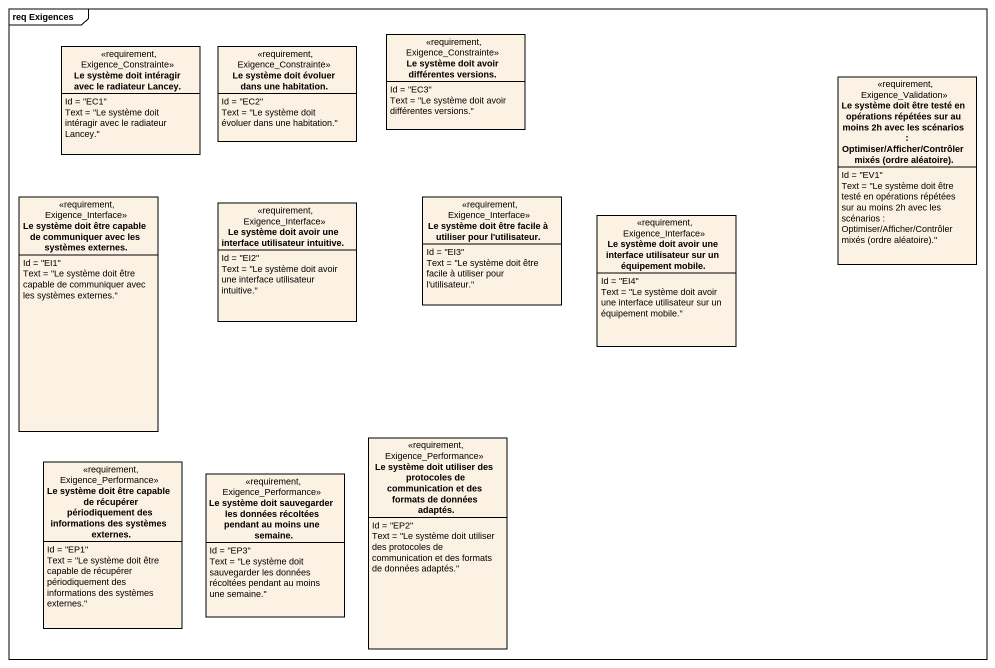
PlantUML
@startuml
mainframe req Exigences
hide circle
hide empty members
class "Le système doit intéragir avec le radiateur Lancey." as Le_système_doit_intéragir <<requirement, Exigence_Constrainte>> {
  Id = "EC1"
  Text = "Le système doit intéragir avec le radiateur Lancey."
}
class "Le système doit évoluer dans une habitation." as Le_système_doit_évoluer <<requirement, Exigence_Constrainte>> {
  Id = "EC2"
  Text = "Le système doit évoluer dans une habitation."
}
class "Le système doit avoir différentes versions." as Le_système_doit_avoir <<requirement, Exigence_Constrainte>> {
  Id = "EC3"
  Text = "Le système doit avoir différentes versions."
}
class "Le système doit être testé en opérations répétées sur au moins 2h avec les scénarios : Optimiser/Afficher/Contrôler mixés (ordre aléatoire)." as Le_système_doit_être_testé <<requirement, Exigence_Validation>> {
  Id = "EV1"
  {field} Text = "Le système doit être testé en opérations répétées sur au moins 2h avec les scénarios : Optimiser/Afficher/Contrôler mixés (ordre aléatoire)."
}
class "Le système doit être capable de communiquer avec les systèmes externes." as Le_système_doit_être <<requirement, Exigence_Interface>> {
  Id = "EI1"
  Text = "Le système doit être capable de communiquer avec les systèmes externes."
}
class "Le système doit avoir une interface utilisateur intuitive." as Le_système_doit_avoir_une <<requirement, Exigence_Interface>> {
  Id = "EI2"
  Text = "Le système doit avoir une interface utilisateur intuitive."
}
class "Le système doit être facile à utiliser pour l'utilisateur." as Le_système_doit_être_facile <<requirement, Exigence_Interface>> {
  Id = "EI3"
  Text = "Le système doit être facile à utiliser pour l'utilisateur."
}
class "Le système doit avoir une interface utilisateur sur un équipement mobile." as Le_système_doit_avoir_une_2 <<requirement, Exigence_Interface>> {
  Id = "EI4"
  Text = "Le système doit avoir une interface utilisateur sur un équipement mobile."
}
class "Le système doit utiliser des protocoles de communication et des formats de données adaptés." as Le_système_doit_utiliser <<requirement, Exigence_Performance>> {
  Id = "EP2"
  Text = "Le système doit utiliser des protocoles de communication et des formats de données adaptés."
}
class "Le système doit être capable de récupérer périodiquement des informations des systèmes externes." as Le_système_doit_être_2 <<requirement, Exigence_Performance>> {
  Id = "EP1"
  Text = "Le système doit être capable de récupérer périodiquement des informations des systèmes externes."
}
class "Le système doit sauvegarder les données récoltées pendant au moins une semaine." as Le_système_doit_sauvegarder <<requirement, Exigence_Performance>> {
  Id = "EP3"
  Text = "Le système doit sauvegarder les données récoltées pendant au moins une semaine."
}
@enduml
